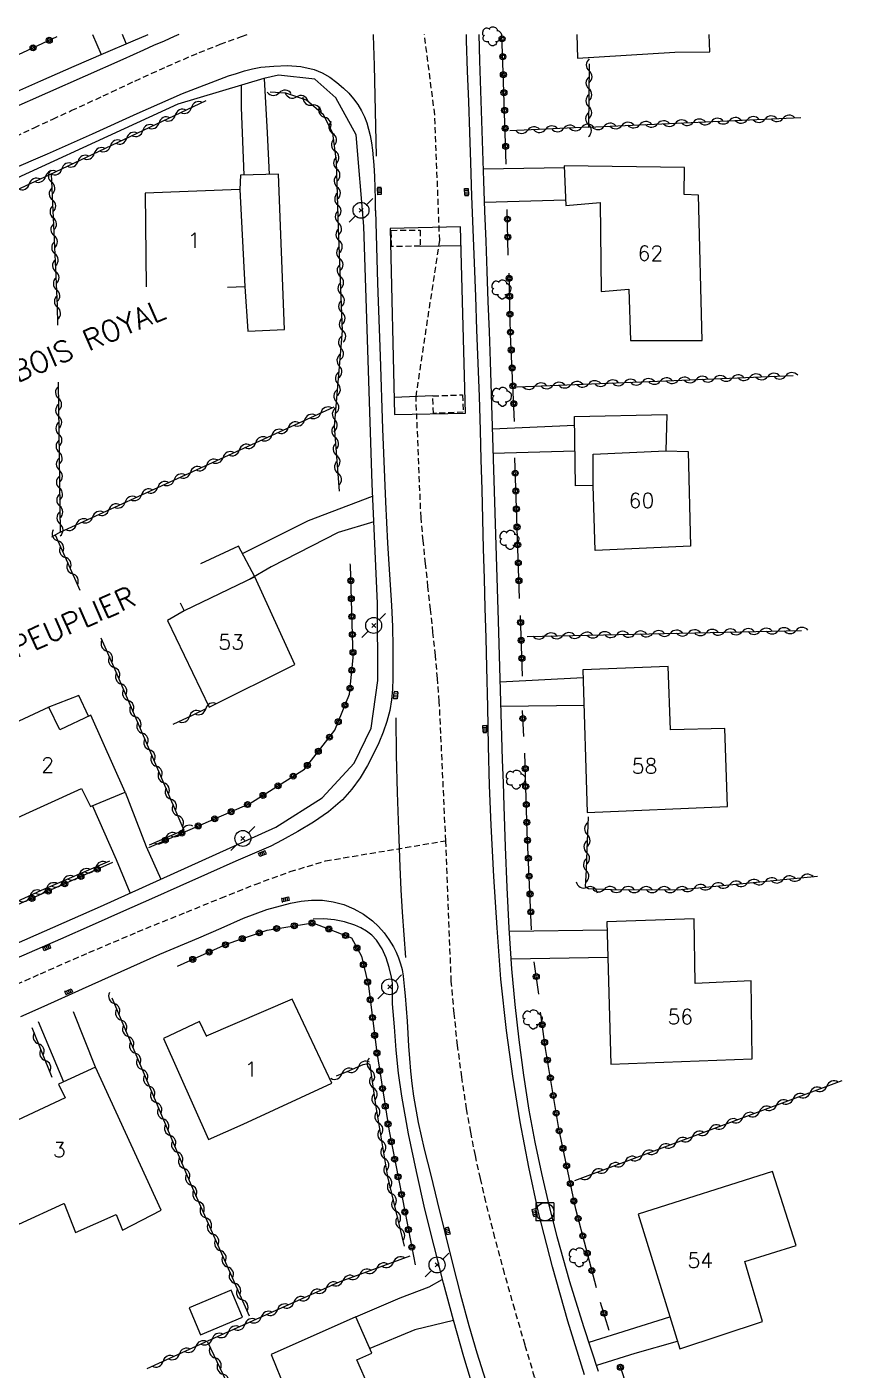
# Model space of a CAD drawing. Header units: millimetres. Extents: x 157000 to 158001, y 157000 to 158002.
# Drawn here: x 157366.4 to 157434.6, y 157888.2 to 158000.6 of the extents above; entities that cross this region are included whole.
import ezdxf
from ezdxf.enums import TextEntityAlignment as Align

# ---------------------------------------------------------------- set-up
doc = ezdxf.new("R2010")
doc.units = ezdxf.units.MM
doc.linetypes.add('DASHED', pattern=[0.75, 0.5, -0.25])
doc.layers.get('0').update_dxf_attribs({"linetype": 'CONTINUOUS'})
for name, color, linetype in [('W0001', 6, 'DASHED'), ('W0004', 5, 'CONTINUOUS'), ('W0014', 7, 'CONTINUOUS'), ('W0016', 2, 'CONTINUOUS'), ('W0017', 7, 'CONTINUOUS'), ('W0101', 7, 'CONTINUOUS'), ('W0104', 1, 'CONTINUOUS'), ('W0112', 1, 'DASHED'), ('W0300', 7, 'CONTINUOUS'), ('W0310', 3, 'CONTINUOUS'), ('W0323', 7, 'CONTINUOUS'), ('W0401', 7, 'CONTINUOUS'), ('W0420', 7, 'CONTINUOUS'), ('W0473', 7, 'CONTINUOUS'), ('W0989', 7, 'CONTINUOUS'), ('W0991', 7, 'CONTINUOUS')]:
    doc.layers.add(name, color=color, linetype=linetype)
doc.styles.get("Standard").update_dxf_attribs({"font": 'romans.shx', "width": 0.85})

# ---------------------------------------------------------------- blocks, each defined once
blk = doc.blocks.new('T300')
for p, q in [((-0.8, 0.51), (-0.86, 0.34)), ((-0.86, 0.34), (-0.86, 0.17)), ((-0.86, 0.17), (-0.74, 0.06)), ((-0.69, 0.63), (-0.8, 0.51)), ((-0.8, -0.06), (-0.74, 0.06)), ((-0.74, 0.06), (-0.69, 0.11)), ((-0.57, 0.69), (-0.69, 0.63)), ((-0.46, 0.69), (-0.57, 0.69)), ((-0.29, 0.63), (-0.46, 0.69)), ((-0.29, 0.63), (-0.17, 0.74)), ((-0.23, 0.57), (-0.29, 0.63)), ((-0.17, 0.74), (-0.06, 0.8)), ((-0.06, 0.8), (0.06, 0.8)), ((0.06, 0.8), (0.23, 0.74)), ((0.23, 0.74), (0.34, 0.63)), ((0.34, 0.63), (0.4, 0.51)), ((0.46, 0.46), (0.34, 0.46)), ((0.4, 0.51), (0.4, 0.46)), ((0.57, 0.4), (0.46, 0.46)), ((0.57, 0.4), (0.69, 0.29)), ((0.69, 0.29), (0.74, 0.17)), ((0.74, 0.06), (0.69, -0.17)), ((0.74, 0.17), (0.74, 0.06)), ((-0.8, -0.17), (-0.8, -0.06)), ((-0.8, -0.23), (-0.8, -0.17)), ((-0.74, -0.34), (-0.8, -0.23)), ((-0.69, -0.4), (-0.74, -0.34)), ((-0.51, -0.46), (-0.69, -0.4)), ((-0.4, -0.46), (-0.51, -0.46)), ((-0.4, -0.46), (-0.34, -0.46)), ((-0.34, -0.46), (-0.34, -0.4)), ((-0.34, -0.51), (-0.34, -0.46)), ((-0.29, -0.63), (-0.34, -0.51)), ((-0.17, -0.74), (-0.29, -0.63)), ((-0.06, -0.8), (-0.17, -0.74)), ((0.06, -0.8), (-0.06, -0.8)), ((0.17, -0.74), (0.06, -0.8)), ((0.23, -0.69), (0.17, -0.74)), ((0.29, -0.46), (0.23, -0.46)), ((0.29, -0.63), (0.23, -0.69)), ((0.46, -0.4), (0.29, -0.46)), ((0.34, -0.51), (0.29, -0.63)), ((0.34, -0.51), (0.34, -0.46)), ((0.57, -0.34), (0.46, -0.4)), ((0.63, -0.29), (0.57, -0.34)), ((0.69, -0.17), (0.63, -0.29))]:
    blk.add_line(p, q)
blk = doc.blocks.new('T473')
for p, q in [((-0.166667, 0.166667), (0.166667, -0.166667)), ((-0.166667, -0.166667), (0.166667, 0.166667)), ((0.500001, 0.500001), (1.000002, 1.000002)), ((-1.000002, -1.000002), (-0.500001, -0.500001))]:
    blk.add_line(p, q)
blk.add_ellipse((0, 0), major_axis=(0.471405, 0.471405), ratio=1, start_param=5.4977871438, end_param=11.780972451)
blk = doc.blocks.new('T401')
for p, q in [((-0.3, 0.3), (0, 0.3)), ((-0.3, -0.25), (-0.3, 0.3)), ((-0.3, 0.15), (0, 0.15)), ((-0.3, 0), (0, 0)), ((0, 0.3), (0, -0.25)), ((-0.3, -0.15), (0, -0.15)), ((-0.3, -0.25), (-0.3, -0.3)), ((-0.3, -0.3), (0, -0.3)), ((0, -0.3), (0, -0.25))]:
    blk.add_line(p, q)
blk = doc.blocks.new('T420')
for p, q in [((0.75, 0.75), (-0.75, 0.75)), ((-0.75, 0.75), (-0.75, -0.75)), ((0.75, 0.75), (0.75, -0.75)), ((0.75, -0.75), (-0.75, -0.75))]:
    blk.add_line(p, q)
blk.add_ellipse((0, 0), major_axis=(-0.53, 0.53), ratio=1, start_param=3.926991, end_param=10.210176)
blk = doc.blocks.new('t310o')
at = {"color": 0, "linetype": 'Continuous'}
for centre, start, end in [((-0.5, 0.38), 216.8699, 323.1304), ((0.5, -0.37), 36.8699, 143.1303)]:
    blk.add_arc(centre, 0.625, start, end, dxfattribs=at)
blk = doc.blocks.new('t323o')
at = {"color": 0, "linetype": 'Continuous'}
for radius in [0.25, 0.15]:
    blk.add_circle((0, 0), radius, dxfattribs=at)

msp = doc.modelspace()

# ---------------------------------------------------------------- linework, layer by layer
at = {"layer": 'W0001'}
for points in [[(157365.42, 157991.46), (157366.97, 157992.19), (157368.52, 157992.91), (157370.07, 157993.62), (157372.74, 157994.85), (157375.4, 157996.1), (157378.07, 157997.32), (157380.77, 157998.48), (157382.53, 157999.17), (157384.31, 157999.83), (157384.79, 158000)], [(157401.4, 157932.53), (157400.86, 157944.18), (157400.71, 157946.11), (157400.53, 157948.03), (157400.33, 157949.95), (157400.13, 157951.87), (157399.91, 157953.79), (157399.71, 157955.71), (157399.51, 157957.63), (157399.33, 157959.55), (157398.91, 157969.68), (157400.89, 157982.75), (157400.48, 157993.28), (157399.61, 158000)], [(157363.45, 157919.61), (157367.49, 157921.4), (157371.54, 157923.18), (157375.61, 157924.91), (157379.7, 157926.57), (157382.58, 157927.73), (157385.46, 157928.88), (157388.38, 157929.95), (157391.35, 157930.85), (157401.4, 157932.53)], [(157415.41, 157868.52), (157411.37, 157879.69), (157410.49, 157882.34), (157409.65, 157885), (157408.83, 157887.66), (157408.04, 157890.34), (157407.17, 157893.32), (157406.32, 157896.32), (157405.51, 157899.32), (157404.75, 157902.33), (157404.3, 157904.26), (157403.88, 157906.2), (157403.49, 157908.14), (157403.14, 157910.09), (157402.74, 157912.75), (157402.39, 157915.41), (157402.1, 157918.09), (157401.86, 157920.77), (157401.4, 157932.53)]]:
    msp.add_lwpolyline(points, dxfattribs=at)
at = {"layer": 'W0004'}
for points in [[(157395.61, 157989.8), (157395.56, 157992.33), (157395.5, 157994.86), (157395.43, 157997.39), (157395.36, 157999.92), (157395.36, 158000)], [(157398.05, 157922.76), (157397.91, 157924.65), (157397.79, 157926.55), (157397.68, 157928.44), (157397.59, 157930.34), (157397.46, 157933.46), (157397.36, 157936.58), (157397.29, 157939.7), (157397.24, 157942.83)]]:
    msp.add_lwpolyline(points, dxfattribs=at)
at = {"layer": 'W0014'}
for points in [[(157364.75, 157994.89), (157367.53, 157996.11), (157370.32, 157997.33), (157372.78, 157998.4), (157375.24, 157999.46), (157376.49, 158000)], [(157379.06, 158000), (157378.69, 157999.83), (157377.83, 157999.44), (157376.96, 157999.06), (157376.1, 157998.67), (157375.24, 157998.28), (157374.38, 157997.9), (157371.23, 157996.5), (157368.09, 157995.11), (157364.94, 157993.72)], [(157413.01, 157887.86), (157411.61, 157892.35), (157410.32, 157896.87), (157409.17, 157901.43), (157408.34, 157905.21), (157407.62, 157909.01), (157407.01, 157912.83), (157406.48, 157916.66), (157406.02, 157920.95), (157405.69, 157925.25), (157405.43, 157929.55), (157405.21, 157933.85), (157405.07, 157937.15), (157404.98, 157940.44), (157404.91, 157943.74), (157404.83, 157947.03), (157404.77, 157949.51), (157404.7, 157952), (157404.64, 157954.48), (157404.57, 157956.96), (157404.51, 157959.44), (157404.44, 157961.93), (157404.37, 157964.41), (157404.3, 157966.89), (157404.21, 157969.69), (157404.11, 157972.49), (157404.01, 157975.28), (157403.91, 157978.08), (157403.8, 157980.88), (157403.7, 157983.67), (157403.59, 157986.47), (157403.49, 157989.27), (157403.4, 157991.82), (157403.32, 157994.38), (157403.23, 157996.93), (157403.14, 157999.49), (157403.13, 158000)], [(157404.17, 158000), (157404.23, 157997.78), (157404.3, 157995.28), (157404.38, 157992.78), (157404.47, 157990.26), (157404.56, 157987.74), (157404.65, 157985.22), (157404.74, 157982.7), (157404.84, 157980.18), (157404.93, 157977.66), (157405.02, 157975.14), (157405.11, 157972.62), (157405.29, 157967.2), (157405.46, 157961.77), (157405.62, 157956.35), (157405.79, 157950.93), (157405.85, 157949), (157405.9, 157947.06), (157405.96, 157945.12), (157406.01, 157943.19), (157406.07, 157941.25), (157406.12, 157939.31), (157406.19, 157937.38), (157406.26, 157935.44), (157406.38, 157932.03), (157406.51, 157928.62), (157406.67, 157925.22), (157406.91, 157921.81), (157407.18, 157918.84), (157407.5, 157915.88), (157407.89, 157912.92), (157408.35, 157909.98), (157408.84, 157907.32), (157409.4, 157904.68), (157410.02, 157902.05), (157410.69, 157899.43), (157411.76, 157895.65), (157412.93, 157891.89), (157414.16, 157888.15)], [(157364.89, 157988.63), (157368.08, 157990), (157371.84, 157991.68), (157375.59, 157993.39), (157379.37, 157995.05), (157383.23, 157996.52), (157383.89, 157996.74), (157384.55, 157996.96), (157385.23, 157997.13), (157385.92, 157997.25), (157387.03, 157997.35), (157388.15, 157997.39), (157389.27, 157997.31), (157390.38, 157997.07), (157391.06, 157996.79), (157391.7, 157996.41), (157392.29, 157995.97), (157392.85, 157995.5), (157393.28, 157995.08), (157393.68, 157994.62), (157394.04, 157994.13), (157394.36, 157993.61), (157394.6, 157993.11), (157394.79, 157992.59), (157394.94, 157992.07), (157395.07, 157991.54), (157395.19, 157990.92), (157395.27, 157990.3), (157395.32, 157989.67), (157395.37, 157989.05), (157395.43, 157988.1), (157395.47, 157987.15), (157395.49, 157986.2), (157395.48, 157985.25)], [(157357.73, 157920.53), (157372.52, 157927.04), (157387.17, 157933.68), (157391.05, 157936.12), (157393.74, 157939.02), (157395.17, 157941.95), (157395.73, 157945.95), (157395.68, 157952.38), (157395.23, 157962.39), (157394.55, 157983.96), (157393.9, 157991.61), (157392.2, 157994.69), (157390.46, 157996.26), (157387.41, 157996.58), (157386.17, 157996.32), (157378.99, 157994.16), (157360.65, 157985.73)], [(157395.51, 157985.27), (157395.69, 157979.18), (157395.9, 157973.08), (157396.12, 157966.99), (157396.35, 157960.9), (157396.43, 157959.16), (157396.53, 157957.42), (157396.64, 157955.68), (157396.76, 157953.95), (157396.86, 157952.21), (157396.93, 157950.47), (157396.97, 157948.72), (157396.97, 157946.98), (157396.96, 157946.1), (157396.94, 157945.21), (157396.87, 157944.32), (157396.72, 157943.44), (157396.48, 157942.52), (157396.17, 157941.61), (157395.81, 157940.73), (157395.39, 157939.87), (157394.84, 157938.83), (157394.23, 157937.81), (157393.54, 157936.84), (157392.75, 157935.95), (157391.6, 157934.94), (157390.34, 157934.08), (157389.03, 157933.31), (157387.72, 157932.58), (157386.77, 157932.09), (157385.79, 157931.66), (157384.8, 157931.24), (157383.83, 157930.82), (157381.48, 157929.77), (157379.14, 157928.72), (157376.79, 157927.68), (157374.45, 157926.64), (157371.81, 157925.48), (157369.17, 157924.31), (157366.54, 157923.16), (157363.9, 157922)], [(157365.86, 157917.82), (157367.79, 157918.68), (157371.02, 157920.13), (157374.25, 157921.59), (157377.48, 157923.03), (157380.74, 157924.41), (157382.61, 157925.22), (157384.49, 157926.05), (157386.42, 157926.79), (157388.41, 157927.32), (157389.29, 157927.47), (157390.18, 157927.56), (157391.09, 157927.56), (157391.98, 157927.43), (157392.87, 157927.19), (157393.72, 157926.83), (157394.51, 157926.38), (157395.26, 157925.84), (157395.78, 157925.37), (157396.24, 157924.84), (157396.65, 157924.27), (157397.02, 157923.67), (157397.25, 157923.21), (157397.45, 157922.73), (157397.61, 157922.24), (157397.74, 157921.75), (157397.84, 157921.2), (157397.9, 157920.65), (157397.95, 157920.1), (157397.99, 157919.55), (157398.09, 157918.5), (157398.16, 157917.45), (157398.23, 157916.41), (157398.29, 157915.36), (157398.36, 157914.31), (157398.45, 157913.26), (157398.56, 157912.22), (157398.7, 157911.17), (157399.1, 157908.95), (157399.6, 157906.74), (157400.15, 157904.54), (157400.68, 157902.35), (157401.31, 157899.75), (157401.96, 157897.15), (157402.62, 157894.55), (157403.33, 157891.97), (157404, 157889.68), (157404.71, 157887.4)], [(157403.82, 157886.3), (157402.92, 157889.36), (157402.05, 157892.43), (157401.21, 157895.51), (157400.42, 157898.6), (157399.66, 157901.72), (157398.94, 157904.85), (157398.27, 157908), (157397.72, 157911.16), (157397.45, 157913.09), (157397.25, 157915.02), (157397.1, 157916.95), (157396.95, 157918.89), (157396.94, 157919.17), (157396.94, 157919.45), (157396.94, 157919.72), (157396.95, 157920), (157396.95, 157920.28), (157396.94, 157920.56), (157396.91, 157920.84), (157396.86, 157921.11), (157396.67, 157921.92), (157396.41, 157922.73), (157396.07, 157923.5), (157395.6, 157924.21), (157395.21, 157924.62), (157394.77, 157924.96), (157394.29, 157925.24), (157393.78, 157925.46), (157392.94, 157925.74), (157392.08, 157925.92), (157391.2, 157926), (157390.31, 157925.98)]]:
    msp.add_lwpolyline(points, dxfattribs=at)
at = {"layer": 'W0016'}
for points in [[(157403.06, 157968.31), (157402.62, 157983.9), (157396.75, 157983.77), (157397.11, 157968.19)], [(157399.27, 157982.28), (157402.67, 157982.34)], [(157400.31, 157969.75), (157397.08, 157969.63)], [(157397.11, 157968.19), (157403.06, 157968.31)]]:
    msp.add_lwpolyline(points, dxfattribs=at)
at = {"layer": 'W0017'}
for points in [[(157371.85, 158000), (157372.58, 157998.33)], [(157374.65, 157999.23), (157374.35, 158000)], [(157384.54, 157988.22), (157384.32, 157993.89), (157384.32, 157995.76)], [(157386.21, 157996.32), (157386.46, 157991.77), (157386.62, 157988.28)], [(157411.32, 157988.84), (157404.53, 157988.72)], [(157411.43, 157986.14), (157404.63, 157985.94)], [(157405.29, 157967.01), (157412.19, 157967.3)], [(157412.22, 157965.14), (157405.35, 157964.92)], [(157384.39, 157956.56), (157389.93, 157959.34), (157395.27, 157961.37)], [(157395.37, 157959.23), (157392.39, 157958.32), (157386.8, 157955.46), (157384.97, 157954.39)], [(157405.95, 157945.83), (157412.9, 157946.18)], [(157412.97, 157943.86), (157406.01, 157943.77)], [(157374.59, 157936.61), (157376.35, 157932.06), (157377.57, 157929.33)], [(157375.01, 157928.17), (157373.85, 157930.93), (157371.86, 157935.47)], [(157406.72, 157924.96), (157414.89, 157925.07)], [(157414.95, 157922.77), (157406.86, 157922.62)], [(157372.09, 157913.6), (157370.27, 157918.21)], [(157367.31, 157917.41), (157369.42, 157912.36)], [(157393.89, 157892.7), (157397.58, 157894.28), (157400, 157895.21), (157401.11, 157895.81)], [(157402.05, 157892.38), (157398.8, 157891.61), (157395.04, 157890.06)], [(157413.39, 157890.59), (157420.14, 157892.71)], [(157420.77, 157890.64), (157417.21, 157889.62), (157414.02, 157888.62)]]:
    msp.add_lwpolyline(points, dxfattribs=at)
at = {"layer": 'W0101'}
for points in [[(157412.36, 158000), (157412.42, 157998.02), (157420.55, 157998.51), (157420.57, 157998.51), (157423.48, 157998.55), (157423.44, 158000)], [(157384.17, 157987.02), (157376.24, 157986.71), (157376.33, 157978.89)], [(157384.16, 157987.02), (157384.6, 157978.92)], [(157383.14, 157978.85), (157384.6, 157978.92)], [(157413.74, 157962.27), (157413.73, 157964.89), (157419.81, 157965.17)], [(157419.81, 157965.17), (157421.67, 157965.1), (157421.86, 157957.17), (157413.89, 157956.82)], [(157413.89, 157956.82), (157413.74, 157962.27)], [(157385.44, 157954.62), (157379.51, 157951.78)], [(157388.77, 157947.27), (157385.44, 157954.62)], [(157379.51, 157951.78), (157378.13, 157950.97), (157381.62, 157943.71), (157388.77, 157947.27)]]:
    msp.add_lwpolyline(points, dxfattribs=at)
for points in [[(157411.31, 157989), (157411.45, 157985.68), (157414.32, 157985.94), (157414.4, 157978.48), (157416.72, 157978.67), (157416.85, 157974.4), (157422.86, 157974.39), (157422.54, 157986.54), (157421.35, 157986.61), (157421.36, 157988.85)], [(157412.88, 157946.84), (157413.24, 157934.89), (157424.98, 157935.41), (157424.74, 157941.92), (157420.21, 157941.82), (157420, 157947.12)], [(157364.68, 157934.05), (157370.93, 157936.91), (157371.67, 157935.39), (157374.59, 157936.61), (157371.7, 157943.05), (157369.1, 157941.82), (157368.2, 157943.72), (157361.83, 157940.76)], [(157414.87, 157925.76), (157415.2, 157913.85), (157427.04, 157914.29), (157426.94, 157920.82), (157422.27, 157920.58), (157422.18, 157925.99)], [(157388.56, 157919.29), (157381.35, 157916.19), (157381.37, 157916.19), (157380.81, 157917.4), (157377.78, 157916), (157381.55, 157907.55), (157384.46, 157908.83), (157391.86, 157912.24)], [(157372.09, 157913.6), (157369, 157912.16), (157369.56, 157911.03), (157362.44, 157907.71), (157365.67, 157900.46), (157369.46, 157902.18), (157369.47, 157902.18), (157370.42, 157899.76), (157373.84, 157901.25), (157374.36, 157899.96), (157377.59, 157901.62)], [(157417.49, 157901.29), (157420.97, 157890.01), (157427.91, 157892.32), (157426.41, 157897.34), (157430.7, 157898.67), (157428.72, 157904.86)], [(157397.05, 157882.08), (157393.95, 157889.11), (157395.21, 157889.66), (157393.89, 157892.7), (157386.78, 157889.55), (157388, 157886.6), (157386.58, 157886.09), (157389.77, 157878.74)]]:
    msp.add_lwpolyline(points, close=True, dxfattribs=at)
at = {"layer": 'W0104'}
for points in [[(157387.92, 157975.3), (157387.4, 157988.3), (157384.24, 157988.21), (157384.17, 157987.02)], [(157384.6, 157978.92), (157384.84, 157975.18), (157387.92, 157975.3)], [(157413.74, 157962.27), (157412.26, 157962.22), (157412.18, 157968.02), (157419.88, 157968.2), (157419.81, 157965.17)], [(157385.44, 157954.62), (157384.06, 157957.18), (157380.87, 157955.7)], [(157379.19, 157952.44), (157379.51, 157951.78)], [(157371.5, 157942.95), (157370.7, 157944.69), (157368.1, 157943.67)]]:
    msp.add_lwpolyline(points, dxfattribs=at)
msp.add_lwpolyline([(157383.44, 157894.93), (157379.93, 157893.45), (157380.88, 157891.2), (157384.39, 157892.68)], close=True, dxfattribs=at)
at = {"layer": 'W0112'}
for points in [[(157396.84, 157983.6), (157399.26, 157983.63), (157399.27, 157982.28), (157396.86, 157982.25)], [(157400.31, 157969.75), (157402.8, 157969.84), (157402.86, 157968.38), (157400.36, 157968.29)]]:
    msp.add_lwpolyline(points, close=True, dxfattribs=at)
at = {"layer": 'W0310'}
for points in [[(157413.4, 157997.55), (157413.34, 157992.24), (157431.11, 157993.04)], [(157361.11, 157984.97), (157368.21, 157988.24), (157381.35, 157994.46)], [(157392.5, 157961.79), (157392.08, 157967.21), (157392.77, 157975.2), (157392.44, 157983.75), (157392.27, 157989.36), (157391.95, 157991.73), (157391.18, 157993.27), (157389.74, 157994.5), (157388.02, 157995.08), (157386.71, 157995.17)], [(157413.34, 157992.24), (157406.76, 157991.92)], [(157368.39, 157988.32), (157368.9, 157977.29), (157368.92, 157975.66)], [(157368.98, 157970.91), (157369.13, 157958.36), (157368.43, 157957.93)], [(157407.36, 157970.5), (157419.8, 157971.01), (157430.46, 157971.46)], [(157369.13, 157958.36), (157392.05, 157968.84)], [(157368.73, 157958.12), (157370.78, 157953.5)], [(157372.55, 157949.5), (157373.64, 157947.05), (157379.5, 157933.42), (157376.58, 157932.15)], [(157408.2, 157949.62), (157431.17, 157950.13)], [(157378.6, 157942.29), (157380.21, 157943.05), (157381.36, 157943.59)], [(157373.27, 157930.83), (157367.55, 157928.36), (157361.94, 157925.81), (157356.31, 157938.11), (157354.81, 157941.64)], [(157413.3, 157934.54), (157413.2, 157931.78), (157413.14, 157930.1), (157413.1, 157929.16), (157413.05, 157928.71), (157413.35, 157928.55), (157415.27, 157928.45), (157420.78, 157928.44), (157422.86, 157928.63), (157432.5, 157929.56)], [(157384.99, 157892.76), (157380.12, 157903.69), (157373.48, 157919.36)], [(157366.77, 157916.91), (157368.45, 157912.76)], [(157397.95, 157898.62), (157396.56, 157904.4), (157395.55, 157910.44), (157395.08, 157913.77), (157394.93, 157913.88), (157394.45, 157913.78), (157393.11, 157913.2), (157392.24, 157912.84)], [(157412.21, 157904.1), (157434.56, 157912.46)], [(157398.39, 157897.78), (157392.53, 157895.64), (157381.23, 157890.56), (157376.39, 157888.36)], [(157389.73, 157864.32), (157391.33, 157865.15), (157392.08, 157865.5), (157392.19, 157866.11), (157390.58, 157869.56), (157387.62, 157876.86), (157384.87, 157883.48), (157381.49, 157890.59)]]:
    msp.add_lwpolyline(points, dxfattribs=at)
at = {"layer": 'W0323'}
for points in [[(157406.46, 157989.14), (157406.24, 157996.04), (157406.1, 158000)], [(157342.48, 157990.49), (157344.42, 157988.97), (157359.53, 157995.47), (157368.89, 157999.82)], [(157406.61, 157981.54), (157406.55, 157985.36)], [(157407.16, 157967.6), (157406.81, 157974.89), (157406.69, 157980.01)], [(157407.57, 157952.79), (157407.17, 157964.58)], [(157376.56, 157931.98), (157385.02, 157935.64), (157389.58, 157938.53), (157392.13, 157941.79), (157393.34, 157944.8), (157393.65, 157947.85), (157393.42, 157955.59), (157393.39, 157955.71)], [(157407.82, 157946.3), (157407.64, 157951.39)], [(157407.92, 157941.26), (157407.82, 157943.43)], [(157408.58, 157925.08), (157408.2, 157933.24), (157408.01, 157939.86)], [(157355.8, 157922.87), (157364.61, 157926.74), (157373.56, 157930.74)], [(157378.96, 157922.04), (157383.11, 157923.9), (157386.45, 157925.06), (157390.29, 157925.66), (157393.5, 157924.42), (157394.34, 157922.88), (157394.94, 157920.39), (157395.6, 157915), (157396.67, 157908.24), (157397.99, 157901.4), (157398.85, 157897.06)], [(157409.18, 157919.69), (157408.8, 157922.39)], [(157414.01, 157895.13), (157412.27, 157901.72), (157410.85, 157908.47), (157409.74, 157915.15), (157409.33, 157918.18)], [(157415.07, 157891.57), (157414.35, 157893.91)], [(157415.95, 157888.66), (157417.2, 157884.81), (157418.64, 157880.55), (157419.95, 157877.15)]]:
    msp.add_lwpolyline(points, dxfattribs=at)

# ---------------------------------------------------------------- block references
at = {"layer": 'W0300'}
for p in [(157405.32, 157999.83), (157406.11, 157978.66), (157406.14, 157969.68), (157406.78, 157957.71), (157407.3, 157937.65), (157408.72, 157917.58), (157412.57, 157897.67)]:
    msp.add_blockref('T300', p, dxfattribs=at)
at = {"layer": 'W0310'}
for p, rotation in [((157413.39, 157996.95), 269.3630465928876), ((157413.37, 157995.45), 269.3630465928876), ((157380.13, 157993.88), 25.33098921312049), ((157387.47, 157995.12), 176.3114391794972), ((157388.92, 157994.78), 161.1969465278376), ((157390.22, 157994.09), 139.6123719300237), ((157413.36, 157993.95), 269.3630465928876), ((157378.77, 157993.24), 25.33098921312049), ((157391.29, 157993.05), 116.6394612385775), ((157413.34, 157992.45), 269.3630465928876), ((157429.61, 157992.97), 2.561133130238291), ((157376.06, 157991.95), 25.33098921312049), ((157377.42, 157992.6), 25.33098921312049), ((157391.95, 157991.71), 97.59938195126719), ((157408.26, 157992), 182.7954592542789), ((157409.76, 157992.07), 182.7954592542789), ((157411.26, 157992.14), 182.7954592542789), ((157412.76, 157992.22), 182.7954592542789), ((157414.63, 157992.3), 2.561133130238291), ((157416.13, 157992.37), 2.561133130238291), ((157417.62, 157992.44), 2.561133130238291), ((157419.12, 157992.5), 2.561133130238291), ((157420.62, 157992.57), 2.561133130238291), ((157422.12, 157992.64), 2.561133130238291), ((157423.62, 157992.7), 2.561133130238291), ((157425.12, 157992.77), 2.561133130238291), ((157426.62, 157992.84), 2.561133130238291), ((157428.11, 157992.9), 2.561133130238291), ((157373.35, 157990.67), 25.33098921312049), ((157374.71, 157991.31), 25.33098921312049), ((157392.15, 157990.23), 97.59938195126719), ((157370.64, 157989.39), 25.33098921312049), ((157372, 157990.03), 25.33098921312049), ((157369.28, 157988.74), 25.33098921312049), ((157392.29, 157988.73), 91.7357045890544), ((157366.56, 157987.48), 24.72600051638324), ((157367.93, 157988.11), 24.72600051638324), ((157368.42, 157987.64), 272.6777027752241), ((157392.33, 157987.23), 91.7357045890544), ((157368.49, 157986.15), 272.6777027752241), ((157392.38, 157985.73), 91.7357045890544), ((157368.56, 157984.65), 272.6777027752241), ((157392.42, 157984.24), 91.7357045890544), ((157368.63, 157983.15), 272.6777027752241), ((157392.48, 157982.74), 92.22552162365227), ((157368.7, 157981.65), 272.6777027752241), ((157392.54, 157981.24), 92.22552162365227), ((157368.77, 157980.15), 272.6777027752241), ((157392.59, 157979.74), 92.22552162365227), ((157368.84, 157978.65), 272.6777027752241), ((157392.65, 157978.24), 92.22552162365227), ((157368.91, 157977.16), 270.6750339540293), ((157392.71, 157976.74), 92.22552162365227), ((157392.77, 157975.24), 92.22552162365227), ((157392.64, 157973.75), 85.02221493646869), ((157392.51, 157972.25), 85.02221493646869), ((157392.38, 157970.76), 85.02221493646869), ((157408.86, 157970.56), 2.339559077654302), ((157410.36, 157970.62), 2.339559077654302), ((157411.86, 157970.68), 2.339559077654302), ((157413.36, 157970.75), 2.339559077654302), ((157414.86, 157970.81), 2.339559077654302), ((157416.35, 157970.87), 2.339559077654302), ((157417.85, 157970.93), 2.339559077654302), ((157419.35, 157970.99), 2.339559077654302), ((157420.85, 157971.05), 2.418391143264675), ((157422.35, 157971.12), 2.418391143264675), ((157423.85, 157971.18), 2.418391143264675), ((157425.35, 157971.24), 2.418391143264675), ((157426.85, 157971.31), 2.418391143264675), ((157428.34, 157971.37), 2.418391143264675), ((157429.84, 157971.43), 2.418391143264675), ((157369, 157969.54), 270.6750339544819), ((157392.25, 157969.26), 85.02221493646869), ((157369.01, 157968.04), 270.6750339544819), ((157390.95, 157968.34), 24.56717132057381), ((157392.12, 157967.77), 85.02221493646869), ((157369.03, 157966.54), 270.6750339544819), ((157388.23, 157967.09), 24.56717132057381), ((157389.59, 157967.72), 24.56717132057381), ((157385.5, 157965.84), 24.56717132057381), ((157386.86, 157966.47), 24.56717132057381), ((157392.15, 157966.28), 94.51095012480137), ((157369.05, 157965.04), 270.6750339544819), ((157382.77, 157964.6), 24.56717132057381), ((157384.13, 157965.22), 24.56717132057381), ((157392.27, 157964.78), 94.51095012480137), ((157369.07, 157963.54), 270.6750339544819), ((157381.4, 157963.97), 24.56717132057381), ((157392.39, 157963.28), 94.51095012480137), ((157369.08, 157962.04), 270.6750339544819), ((157378.68, 157962.73), 24.56717132057381), ((157380.04, 157963.35), 24.56717132057381), ((157375.95, 157961.48), 24.56717132057381), ((157377.31, 157962.1), 24.56717132057381), ((157369.1, 157960.54), 270.6750339544819), ((157373.22, 157960.23), 24.56717132057381), ((157374.58, 157960.86), 24.56717132057381), ((157369.12, 157959.04), 270.6750339544819), ((157370.49, 157958.98), 24.56717132057381), ((157371.86, 157959.61), 24.56717132057381), ((157368.95, 157957.62), 293.9211725661447), ((157369.56, 157956.24), 293.9211725661447), ((157370.17, 157954.87), 293.9211725661447), ((157409.7, 157949.66), 1.26558920552476), ((157411.2, 157949.69), 1.26558920552476), ((157412.7, 157949.72), 1.26558920552476), ((157414.2, 157949.76), 1.26558920552476), ((157415.7, 157949.79), 1.26558920552476), ((157417.2, 157949.82), 1.26558920552476), ((157418.7, 157949.85), 1.26558920552476), ((157420.2, 157949.89), 1.26558920552476), ((157421.7, 157949.92), 1.26558920552476), ((157423.2, 157949.95), 1.26558920552476), ((157424.7, 157949.99), 1.26558920552476), ((157426.2, 157950.02), 1.26558920552476), ((157427.7, 157950.05), 1.26558920552476), ((157429.2, 157950.09), 1.26558920552476), ((157430.7, 157950.12), 1.26558920552476), ((157373.04, 157948.4), 293.9211725663224), ((157373.65, 157947.03), 293.2609638671673), ((157374.24, 157945.65), 293.2609638671673), ((157374.83, 157944.27), 293.2609638671673), ((157375.43, 157942.9), 293.2609638671673), ((157381.32, 157943.57), 24.85673608028747), ((157379.96, 157942.93), 25.29554640091371), ((157376.02, 157941.52), 293.2609638671673), ((157376.61, 157940.14), 293.2609638671673), ((157377.2, 157938.76), 293.2609638671673), ((157377.8, 157937.38), 293.2609638671673), ((157378.39, 157936.01), 293.2609638671673), ((157378.98, 157934.63), 293.2609638671673), ((157379.33, 157933.35), 203.4655640908467), ((157413.24, 157933.04), 267.9813260243187), ((157377.95, 157932.75), 203.4655640908467), ((157413.19, 157931.54), 267.9946169224132), ((157370.74, 157929.73), 203.3578657096742), ((157372.12, 157930.33), 203.3578657096742), ((157413.14, 157930.04), 267.741103036213), ((157369.36, 157929.14), 203.3578657096742), ((157413.2, 157928.63), 331.7680817392667), ((157425.15, 157928.85), 5.512144323710107), ((157426.65, 157929), 5.512144323710107), ((157428.14, 157929.14), 5.512144323710107), ((157429.63, 157929.29), 5.512144323710107), ((157431.13, 157929.43), 5.512144323710107), ((157366.62, 157927.93), 204.3915707867726), ((157367.99, 157928.55), 203.3578657096742), ((157414.67, 157928.48), 357.1002899246791), ((157416.17, 157928.45), 359.8753312296632), ((157417.67, 157928.44), 359.8753312296632), ((157419.17, 157928.44), 359.8753312296632), ((157420.67, 157928.44), 359.8753312296632), ((157422.17, 157928.57), 5.388280462631997), ((157423.66, 157928.71), 5.512144323710107), ((157373.67, 157918.91), 112.9781093583145), ((157374.25, 157917.53), 112.9781093583145), ((157374.84, 157916.15), 112.9781093583145), ((157367.33, 157915.54), 292.1002051807111), ((157375.42, 157914.77), 112.9781093583145), ((157367.89, 157914.15), 292.1002051807111), ((157376.01, 157913.39), 112.9781093583145), ((157392.71, 157913.04), 202.261741920688), ((157394.09, 157913.62), 203.3793662850491), ((157395.14, 157913.35), 97.94425798216679), ((157376.59, 157912.01), 112.9781093583145), ((157395.35, 157911.86), 97.94425798216679), ((157433.28, 157911.99), 20.51372714653947), ((157377.18, 157910.63), 112.9781093583145), ((157395.56, 157910.38), 99.4792340483381), ((157430.47, 157910.94), 20.51372714653947), ((157431.88, 157911.46), 20.51372714653947), ((157377.76, 157909.25), 112.9781093583145), ((157427.66, 157909.88), 20.51372714653947), ((157429.07, 157910.41), 20.51372714653947), ((157395.81, 157908.9), 99.4792340483381), ((157424.85, 157908.83), 20.51372714653947), ((157426.26, 157909.36), 20.51372714653947), ((157378.35, 157907.87), 112.9781093583145), ((157396.05, 157907.42), 99.4792340483381), ((157420.64, 157907.26), 20.51372714653947), ((157422.04, 157907.78), 20.51372714653947), ((157423.45, 157908.31), 20.51372714653947), ((157378.94, 157906.49), 112.9781093583145), ((157396.3, 157905.94), 99.4792340483381), ((157417.83, 157906.2), 20.51372714653947), ((157419.23, 157906.73), 20.51372714653947), ((157379.52, 157905.11), 112.9781093583145), ((157415.02, 157905.15), 20.51372714653947), ((157416.42, 157905.68), 20.51372714653947), ((157380.11, 157903.72), 112.9781093583145), ((157396.55, 157904.46), 99.4792340483381), ((157413.61, 157904.63), 20.51372714653947), ((157380.72, 157902.35), 114.0082131265071), ((157396.9, 157903), 103.5730210436693), ((157397.25, 157901.54), 103.5730210436693), ((157381.33, 157900.98), 114.0082131265071), ((157397.6, 157900.08), 103.5730210436693), ((157381.94, 157899.61), 114.0082131265071), ((157382.55, 157898.24), 114.0082131265071), ((157383.16, 157896.87), 114.0082131265071), ((157397.03, 157897.28), 200.0215711229036), ((157394.21, 157896.26), 200.0215711229036), ((157395.62, 157896.77), 200.0215711229036), ((157383.77, 157895.5), 114.0082131265071), ((157391.43, 157895.15), 204.2266916334852), ((157392.8, 157895.74), 200.0215711229036), ((157384.38, 157894.13), 114.0082131265071), ((157388.69, 157893.92), 204.2266916334852), ((157390.06, 157894.53), 204.2266916334852), ((157385.96, 157892.68), 204.2266916334852), ((157387.32, 157893.3), 204.2266916334852), ((157384.59, 157892.07), 204.2266916334852), ((157381.85, 157890.84), 204.2266916334852), ((157383.22, 157891.45), 204.2266916334852), ((157379.12, 157889.6), 204.3650649456781), ((157380.49, 157890.22), 204.3650649456781), ((157382.12, 157889.26), 115.3985046380527), ((157377.75, 157888.98), 204.3650649456781), ((157382.77, 157887.9), 115.3985046380527)]:
    msp.add_blockref('t310o', p, dxfattribs=dict(at, rotation=rotation))
at = {"layer": 'W0323'}
for p, rotation in [((157366.87, 157998.88), 24.90692605576961), ((157368.23, 157999.51), 24.90692605576961), ((157406.11, 157999.63), 92.00363966528975), ((157406.17, 157998.13), 92.00363966528975), ((157406.22, 157996.63), 92.00363966528975), ((157406.27, 157995.13), 91.84974938542196), ((157406.32, 157993.64), 91.84974938542196), ((157406.37, 157992.14), 91.84974938542196), ((157406.41, 157990.64), 91.84974938542196), ((157406.56, 157984.54), 90.94509209963398), ((157406.59, 157983.04), 90.94509209963398), ((157406.7, 157979.59), 91.35486650857095), ((157406.74, 157978.09), 91.35486650857095), ((157406.77, 157976.59), 91.35486650857095), ((157406.81, 157975.09), 91.35486650857095), ((157406.88, 157973.59), 92.75467043591355), ((157406.95, 157972.09), 92.75467043591355), ((157407.02, 157970.59), 92.75467043591355), ((157407.09, 157969.1), 92.75467043591355), ((157407.21, 157963.29), 91.973594087775), ((157407.26, 157961.79), 91.973594087775), ((157407.31, 157960.29), 91.973594087775), ((157407.36, 157958.79), 91.973594087775), ((157407.42, 157957.29), 91.973594087775), ((157407.47, 157955.79), 91.973594087775), ((157393.46, 157954.29), 91.7601169347969), ((157407.52, 157954.29), 91.973594087775), ((157393.5, 157952.79), 91.7601169347969), ((157393.55, 157951.29), 91.7601169347969), ((157407.66, 157950.8), 92.10237568525298), ((157393.59, 157949.79), 91.7601169347969), ((157407.71, 157949.3), 92.10237568525298), ((157393.64, 157948.29), 91.7601169347969), ((157407.77, 157947.8), 92.10237568525298), ((157393.54, 157946.8), 84.12014635220247), ((157393.39, 157945.3), 84.12014635220247), ((157392.97, 157943.88), 68.07702034163349), ((157392.41, 157942.49), 68.07702034163349), ((157407.85, 157942.76), 92.71253706731389), ((157391.67, 157941.2), 51.9671771348407), ((157390.74, 157940.02), 51.9671771348407), ((157388.64, 157937.94), 32.36297817814174), ((157389.82, 157938.84), 51.9671771348407), ((157408.05, 157938.57), 91.66228883970498), ((157387.37, 157937.13), 32.36297817814174), ((157408.09, 157937.07), 91.66228883970498), ((157386.11, 157936.33), 32.36297817814174), ((157383.45, 157934.96), 23.39787369623375), ((157384.82, 157935.56), 23.39787369623375), ((157408.14, 157935.57), 91.66228883970498), ((157380.69, 157933.77), 23.39787369623375), ((157382.07, 157934.37), 23.39787369623375), ((157408.18, 157934.07), 91.66228883970498), ((157377.94, 157932.58), 23.39787369623375), ((157379.32, 157933.17), 23.39787369623375), ((157408.24, 157932.57), 92.66625954095076), ((157372.25, 157930.16), 24.12329174457746), ((157408.31, 157931.07), 92.66625954095076), ((157369.52, 157928.93), 24.12329174457746), ((157370.88, 157929.55), 24.12329174457746), ((157408.38, 157929.57), 92.66625954095076), ((157368.15, 157928.32), 24.12329174457746), ((157408.45, 157928.08), 92.66625954095076), ((157366.78, 157927.71), 24.12329174457746), ((157390.21, 157925.65), 8.863821772495914), ((157408.52, 157926.58), 92.66625954095076), ((157385.8, 157924.83), 19.22356098279428), ((157387.25, 157925.19), 8.863821772495914), ((157388.73, 157925.42), 8.863821772495914), ((157391.62, 157925.15), 338.8132224683993), ((157393.02, 157924.6), 338.8132224683993), ((157382.97, 157923.83), 24.10193184065616), ((157384.38, 157924.34), 19.22356098279428), ((157393.97, 157923.56), 298.6026134369535), ((157380.23, 157922.61), 24.10193184065616), ((157381.6, 157923.22), 24.10193184065616), ((157394.51, 157922.17), 283.597390760239), ((157408.97, 157921.17), 98.03229267572826), ((157394.86, 157920.71), 283.597390760239), ((157395.08, 157919.23), 277.0071509114082), ((157395.27, 157917.74), 277.0071509114082), ((157409.47, 157917.15), 97.81238409776127), ((157395.45, 157916.25), 277.0071509114082), ((157409.67, 157915.66), 97.81238409776127), ((157395.64, 157914.77), 278.9325979796616), ((157395.87, 157913.28), 278.9325979796616), ((157409.9, 157914.18), 99.3955860718093), ((157410.15, 157912.7), 99.3955860718093), ((157396.11, 157911.8), 278.9325979796616), ((157410.39, 157911.22), 99.3955860718093), ((157396.34, 157910.32), 278.9325979796616), ((157396.57, 157908.84), 278.9325979796616), ((157410.64, 157909.74), 99.3955860718093), ((157410.89, 157908.26), 101.870264531511), ((157396.84, 157907.36), 280.9952389367063), ((157411.2, 157906.8), 101.870264531511), ((157397.12, 157905.89), 280.9952389367063), ((157411.51, 157905.33), 101.870264531511), ((157397.41, 157904.42), 280.9952389367063), ((157411.82, 157903.86), 101.870264531511), ((157397.7, 157902.94), 280.9952389367063), ((157412.12, 157902.39), 101.870264531511), ((157397.98, 157901.47), 280.9952389367063), ((157412.47, 157900.93), 104.8219345849549), ((157398.27, 157900), 281.1019356049147), ((157412.86, 157899.48), 104.8219345849549), ((157398.56, 157898.53), 281.1019356049147), ((157413.24, 157898.03), 104.8219345849549), ((157413.62, 157896.58), 104.8219345849549), ((157414.63, 157893), 107.0374072358851), ((157416.01, 157888.48), 287.9866341889416)]:
    msp.add_blockref('t323o', p, dxfattribs=dict(at, rotation=rotation))
at = {"layer": 'W0401'}
for p, rotation in [((157395.7, 157986.89), 181.3360073134548), ((157403.29, 157986.82), 2.076422131284567), ((157397.06, 157944.72), 175.3523791099302), ((157404.81, 157941.89), 1.167078065945751), ((157386, 157931.6), 113.2449089114923), ((157388.01, 157927.47), 282.6474861023912), ((157367.97, 157923.73), 113.7301801916433), ((157369.91, 157919.76), 294.244956067776), ((157408.98, 157901.46), 13.1825829292921), ((157401.41, 157899.84), 193.6827900119252)]:
    msp.add_blockref('T401', p, dxfattribs=dict(at, rotation=rotation))
at = {"layer": 'W0420'}
msp.add_blockref('T420', (157409.69, 157901.49), dxfattribs=at)
at = {"layer": 'W0473'}
for p in [(157394.31, 157985.28), (157395.37, 157950.55), (157384.43, 157932.73), (157396.71, 157920.31), (157400.67, 157897.04)]:
    msp.add_blockref('T473', p, dxfattribs=at)

# ---------------------------------------------------------------- texts
at = {"layer": 'W0989'}
for s, rotation, p in [('AVENUE DU BOIS ROYAL', 23.5719, (157352.27, 157965.05)), ('AVENUE CHAMP DU PEUPLIER', 23.8878, (157343.87, 157938.24))]:
    msp.add_text(s, height=1.75, rotation=rotation, dxfattribs=at).set_placement(p)
at = {"layer": 'W0991'}
for s, p in [('1', (157380.34, 157982.78)), ('62', (157418.52, 157981.69)), ('60', (157417.77, 157961)), ('53', (157383.45, 157949.17)), ('2', (157368.1, 157938.88)), ('58', (157418.03, 157938.78)), ('56', (157421.02, 157917.81)), ('1', (157385.12, 157913.42)), ('3', (157369.08, 157906.68)), ('54', (157422.69, 157897.43))]:
    msp.add_text(s, height=1.25, dxfattribs=at).set_placement(p, align=Align.MIDDLE_CENTER)

doc.saveas('drawing.dxf')
